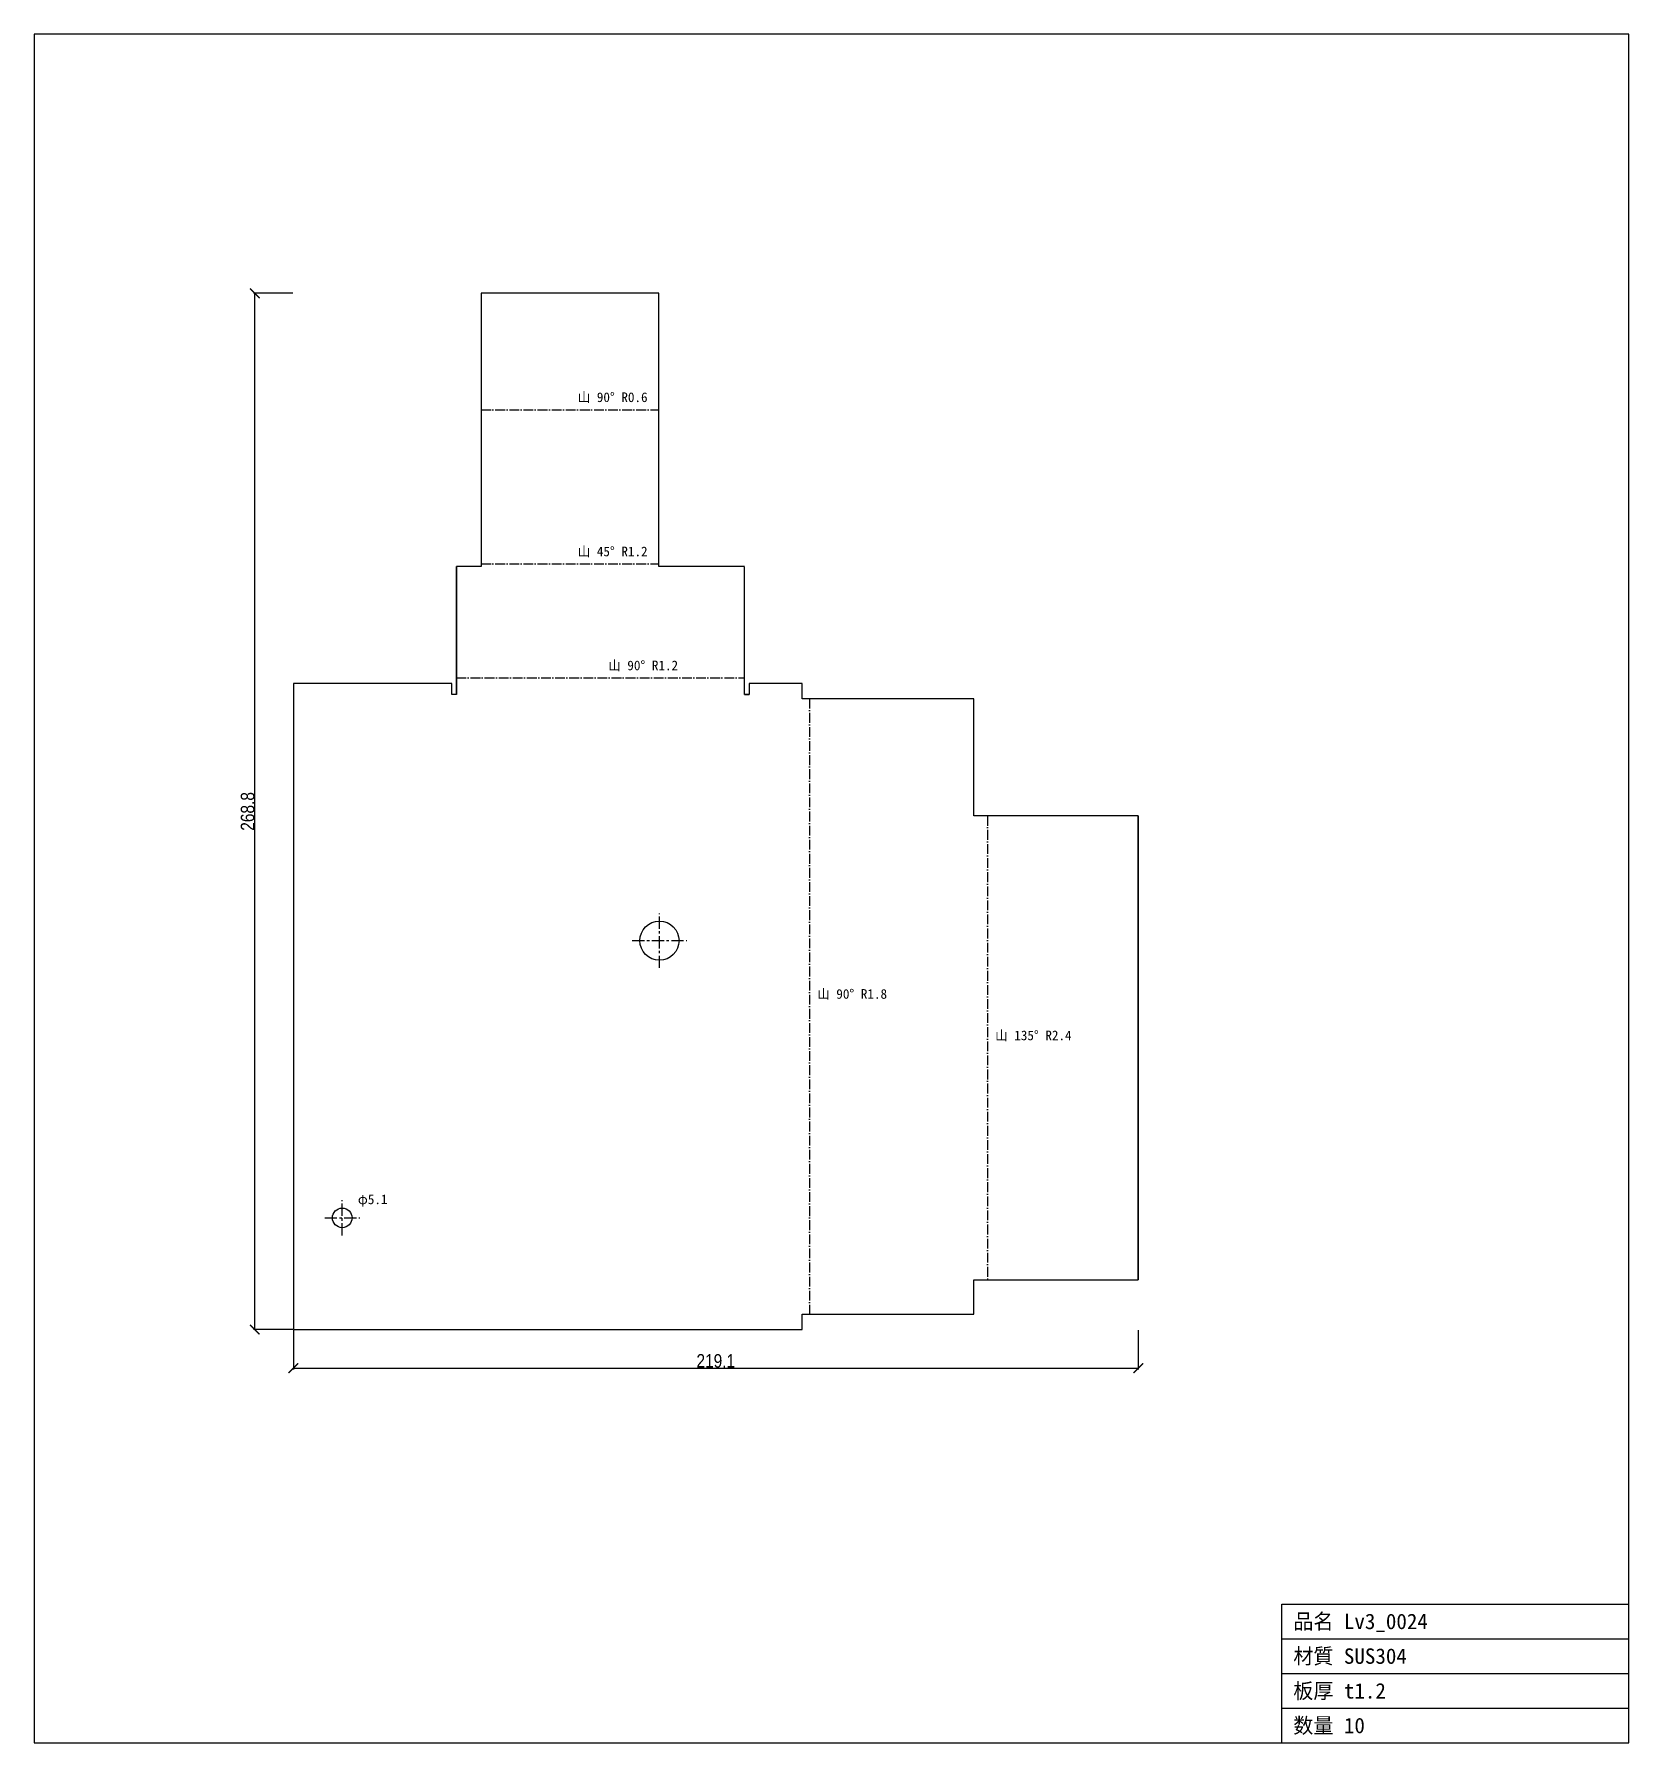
# Model space of a CAD drawing. Header units: millimetres. Extents: x -67 to 346, y -107 to 336.
import ezdxf

# ---------------------------------------------------------------- set-up
doc = ezdxf.new("R2010")
doc.units = ezdxf.units.MM
doc.linetypes.add('CENTER', pattern=[5.08, 3.175, -0.635, 0.635, -0.635])
doc.linetypes.add('DASHDOT', pattern=[3.556, 2.54, -0.508, 0, -0.508])
doc.styles.add('OpenSansCondensed-Light', font='OpenSansCondensed-Light.ttf')
doc.dimstyles.new('EZDXF', dxfattribs={"dimtxt": 0.25, "dimasz": 0.175, "dimexe": 0.375, "dimexo": 0.125, "dimgap": 0.1, "dimtad": 1, "dimlfac": 100, "dimzin": 12, "dimdsep": 46, "dimtxsty": 'OpenSansCondensed-Light', "dimblk": 'ARCHTICK', "dimcen": 2.5, "dimazin": 3, "dimtfac": 0.5, "dimtmove": 2, "dimatfit": 3})

# ---------------------------------------------------------------- blocks, each defined once
blk = doc.blocks.new('HOLE_D10_13')
blk.add_circle((0, 0), 5.07)
blk = doc.blocks.new('_ARCHTICK')
at = {"color": 0, "linetype": 'BYBLOCK', "const_width": 0.15}
blk.add_lwpolyline([(-0.5, -0.5), (0.5, 0.5)], dxfattribs=at)

msp = doc.modelspace()

# ---------------------------------------------------------------- linework, layer by layer
at = {"color": 7, "linetype": 'CONTINUOUS'}
for p, q in [((346.31, 336.03), (-67.21, 336.03)), ((-67.21, 336.03), (-67.21, -107.21)), ((346.31, -107.21), (346.31, 336.03)), ((65.06, 268.82), (48.72, 268.82)), ((48.72, 268.82), (48.72, 197.9)), ((76.95, 268.82), (65.06, 268.82)), ((94.77, 268.82), (76.95, 268.82)), ((94.77, 197.9), (94.77, 268.82)), ((48.72, 197.9), (42.3, 197.9)), ((42.3, 197.9), (42.3, 164.71)), ((42.3, 164.71), (42.3, 197.9)), ((117.03, 197.9), (94.77, 197.9)), ((117.03, 164.71), (117.03, 197.89)), ((0, 167.61), (0, 127.52)), ((41.1, 167.61), (0, 167.61)), ((41.1, 164.71), (41.1, 167.61)), ((42.3, 164.71), (41.1, 164.71)), ((118.23, 164.71), (117.03, 164.71)), ((117.03, 164.71), (118.23, 164.71)), ((131.96, 167.61), (118.23, 167.61)), ((118.23, 167.61), (118.23, 164.71)), ((131.96, 163.61), (131.96, 167.61)), ((176.47, 163.61), (131.96, 163.61)), ((176.47, 133.25), (176.47, 163.61)), ((219.11, 133.25), (176.46, 133.25)), ((219.11, 12.87), (219.11, 133.25)), ((219.11, 133.25), (219.11, 12.87)), ((0, 127.52), (0, 76.39)), ((0, 76.39), (0, 67.21)), ((0, 67.21), (0, 0)), ((176.47, 4), (176.47, 12.87)), ((176.47, 12.87), (219.11, 12.87)), ((0, 0), (131.96, 0)), ((131.96, 0), (131.97, 4)), ((131.96, 4), (176.47, 4)), ((256.31, -107.21), (256.31, -71.21)), ((256.31, -71.21), (346.31, -71.21)), ((256.31, -80.21), (346.31, -80.21)), ((256.31, -89.21), (346.31, -89.21)), ((256.31, -98.21), (346.31, -98.21)), ((-67.21, -107.21), (346.31, -107.21))]:
    msp.add_line(p, q, dxfattribs=at)
at = {"color": 4, "linetype": 'DASHDOT'}
for p, q in [((48.72, 238.6), (94.77, 238.6)), ((48.72, 198.6), (94.77, 198.6)), ((42.3, 169.03), (117.03, 169.03)), ((133.85, 163.61), (133.85, 4)), ((180, 133.25), (180, 12.87))]:
    msp.add_line(p, q, dxfattribs=at)
at = {"color": 1, "linetype": 'CENTER'}
for p, q in [((94.94, 93.81), (94.94, 107.94)), ((87.87, 100.88), (102, 100.88)), ((12.68, 24.43), (12.68, 33.53)), ((8.13, 28.98), (17.23, 28.98))]:
    msp.add_line(p, q, dxfattribs=at)
at = {"color": 7, "linetype": 'CONTINUOUS'}
msp.add_circle((12.68, 28.98), 2.55, dxfattribs=at)

# ---------------------------------------------------------------- block references
msp.add_blockref('HOLE_D10_13', (94.94, 100.88), dxfattribs=at)

# ---------------------------------------------------------------- texts
at = {"color": 2}
for s, height, p in [('山 90° R0.6', 2.5, (73.75, 240.6)), ('山 45° R1.2', 2.5, (73.75, 200.6)), ('山 90° R1.2', 2.5, (81.66, 171.03)), ('山 90° R1.8', 2.5, (135.85, 85.81)), ('山 135° R2.4', 2.5, (182, 75.06)), ('φ5.1', 2.5, (16.73, 32.53)), ('品名 Lv3_0024', 4, (259.31, -77.71)), ('材質 SUS304', 4, (259.31, -86.71)), ('板厚 t1.2', 4, (259.31, -95.71)), ('数量 10', 4, (259.31, -104.71))]:
    msp.add_text(s, height=height, dxfattribs=at).set_placement(p)

# ---------------------------------------------------------------- dimensions: what is measured, and where the dimension line sits
msp.add_linear_dim(base=(-10, 0), p1=(0, 0), p2=(0, 268.82), angle=90, dimstyle='EZDXF', override={"dimtxt": 3.5, "dimasz": 2.5, "dimdec": 1, "dimlfac": 1}, dxfattribs=at).render()
msp.add_linear_dim(base=(0, -10), p1=(0, 0), p2=(219.11, 0), dimstyle='EZDXF', override={"dimtxt": 3.5, "dimasz": 2.5, "dimdec": 1, "dimlfac": 1}, dxfattribs=at).render()

doc.saveas('drawing.dxf')
